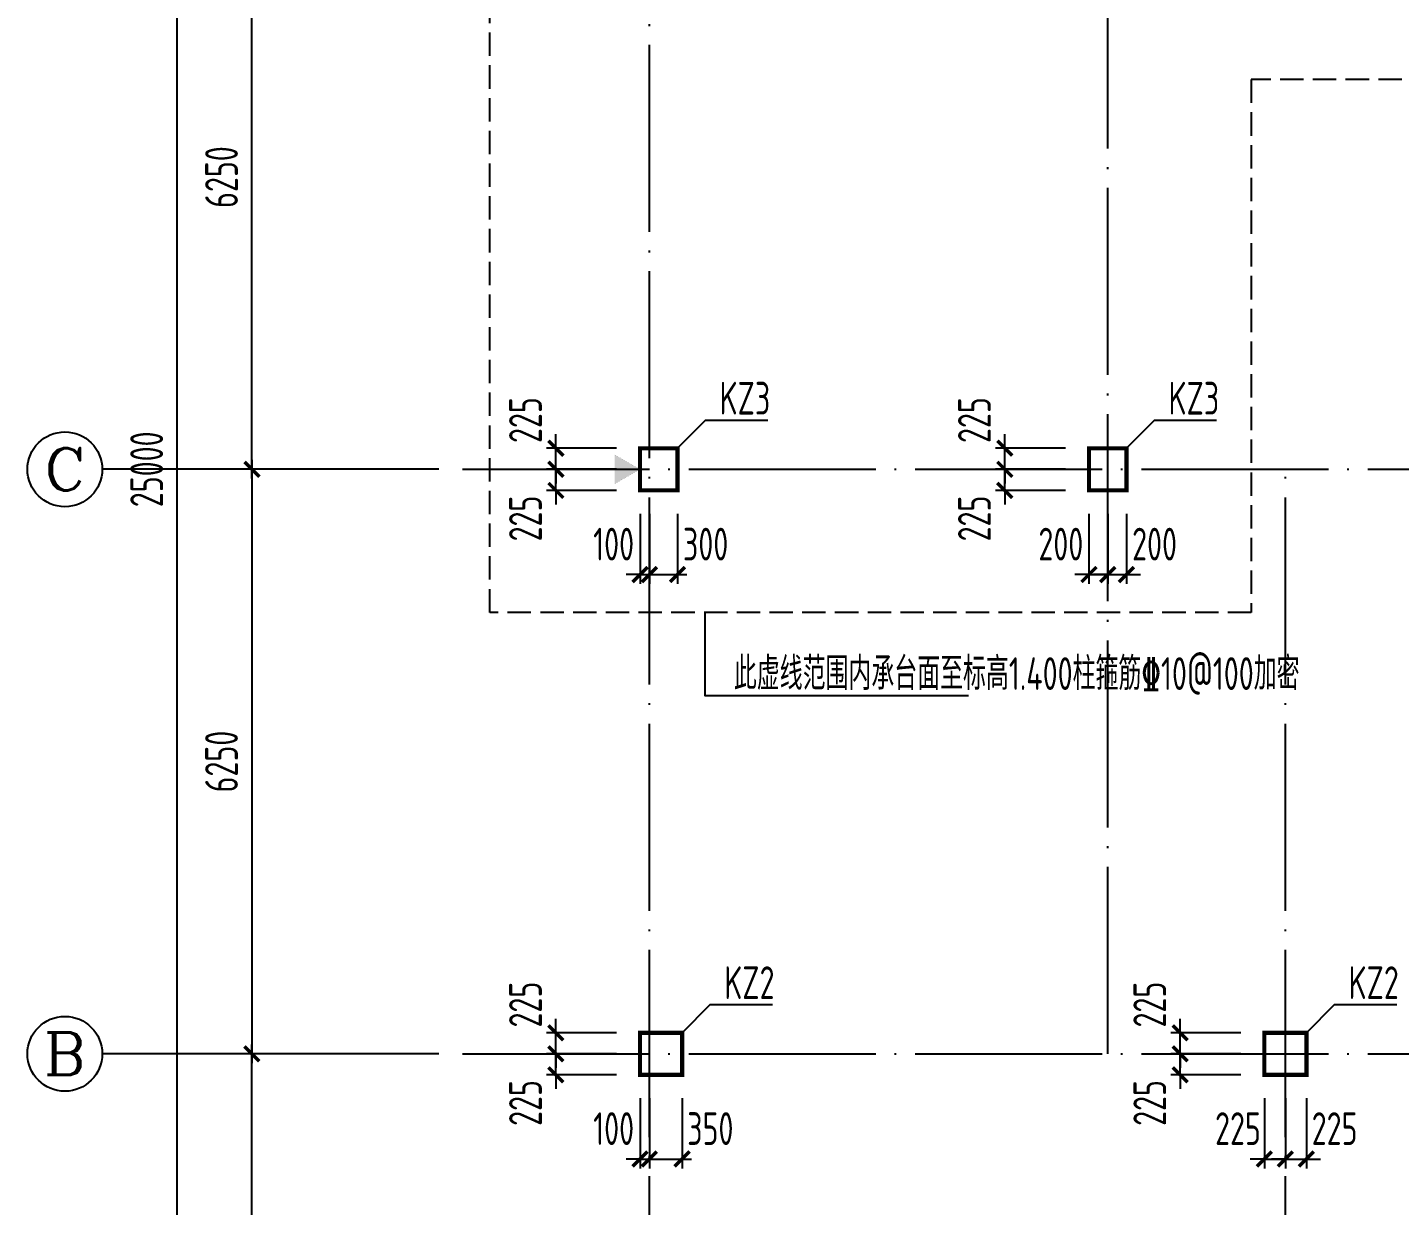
# Model space of a CAD drawing. Extents: x 287149 to 898857, y 100802 to 160212.
# Drawn here: x 613637 to 628308, y 115339 to 127937 of the extents above; entities that cross this region are included whole.
import ezdxf
from ezdxf.enums import TextEntityAlignment as Align

# ---------------------------------------------------------------- set-up
doc = ezdxf.new("R2010")
doc.units = 0
doc.header["$LTSCALE"] = 1000
doc.linetypes.add('DASH', pattern=[0.35, 0.25, -0.1])
doc.linetypes.add('DOTE', pattern=[2.42, 2, -0.2, 0.02, -0.2])
doc.layers.get('0').update_dxf_attribs({"linetype": 'CONTINUOUS'})
doc.layers.get('DEFPOINTS').update_dxf_attribs({"linetype": 'CONTINUOUS'})
for name, color, linetype in [('AXIS', 8, 'DOTE'), ('AXIS_DIM', 3, 'CONTINUOUS'), ('AXIS_TEXT', 3, 'CONTINUOUS'), ('COLU', 7, 'CONTINUOUS'), ('DIM', 3, 'CONTINUOUS'), ('SJSM', 150, 'CONTINUOUS'), ('TEXT', 7, 'CONTINUOUS')]:
    doc.layers.add(name, color=color, linetype=linetype)
doc.styles.add('_AXIS', font='complex.shx', dxfattribs={"bigfont": 'gbcbig.shx'})
doc.styles.add('COMPLEX', font='COMPLEX')
doc.styles.add('TSSD_Dimension', font='tssdeng.shx', dxfattribs={"width": 0.7, "bigfont": 'hztxt.shx'})
doc.styles.add('TSSD_Rein', font='tssdeng.shx', dxfattribs={"width": 0.7, "bigfont": 'hztxt.shx'})
doc.dimstyles.new('TSSD_100_100', dxfattribs={"dimtxt": 350, "dimasz": 150, "dimexe": 100, "dimexo": 250, "dimgap": 150, "dimtad": 1, "dimdec": 0, "dimzin": 0, "dimdsep": 46, "dimtxsty": 'TSSD_Dimension', "dimblk": 'ARCHTICK', "dimcen": 0, "dimdle": 100, "dimclrd": 3, "dimclre": 3, "dimclrt": 7, "dimadec": 0, "dimazin": 0, "dimtfac": 1, "dimtdec": 0, "dimtix": 1, "dimtmove": 2, "dimatfit": 3, "dimfxl": 100, "dimtolj": 1, "dimtzin": 0, "dimarcsym": 0})

# ---------------------------------------------------------------- blocks, each defined once
blk = doc.blocks.new('_ARCHTICK')
at = {"color": 0}
blk.add_lwpolyline([(-0.53033, -0.53033, 0.25, 0.25, 0), (0.53033, 0.53033, 0.5, 0.5, 0)], format="xyseb", dxfattribs=at)
blk = doc.blocks.new('*D95')
at = {"layer": 'AXIS_DIM', "color": 3, "lineweight": -2}
for p, q in [((618036.971394, 116961.708046), (615937.044864, 116961.708046)), ((616037.044864, 110711.708046), (616037.044864, 117061.708046)), ((618036.971394, 110811.708046), (615937.044864, 110811.708046))]:
    blk.add_line(p, q, dxfattribs=at)
at = {"layer": 'DEFPOINTS', "color": 0}
for p in [(616037.044864, 116961.708046), (618286.971394, 116961.708046), (618286.971394, 110811.708046)]:
    blk.add_point(p, dxfattribs=at)
at = {"layer": 'AXIS_DIM', "color": 3, "lineweight": -2, "xscale": 150, "yscale": 150, "zscale": 150}
for p, rotation in [((616037.044864, 116961.708046), 90), ((616037.044864, 110811.708046), 270)]:
    blk.add_blockref('_ARCHTICK', p, dxfattribs=dict(at, rotation=rotation))
at = {"layer": 'AXIS_DIM', "color": 7, "insert": (615712.044864, 113886.708046), "char_height": 350, "attachment_point": 5, "rotation": 90, "style": 'TSSD_Dimension'}
blk.add_mtext('\\A1;6150', dxfattribs=at)
blk = doc.blocks.new('*D96')
at = {"layer": 'AXIS_DIM', "color": 3, "lineweight": -2}
for p, q in [((616037.044864, 123311.708046), (616037.044864, 116861.708046)), ((618036.971394, 123211.708046), (615937.044864, 123211.708046)), ((618036.971394, 116961.708046), (615937.044864, 116961.708046))]:
    blk.add_line(p, q, dxfattribs=at)
at = {"layer": 'DEFPOINTS', "color": 0}
for p in [(618286.971394, 123211.708046), (616037.044864, 116961.708046), (618286.971394, 116961.708046)]:
    blk.add_point(p, dxfattribs=at)
at = {"layer": 'AXIS_DIM', "color": 3, "lineweight": -2, "xscale": 150, "yscale": 150, "zscale": 150}
for p, rotation in [((616037.044864, 123211.708046), 90), ((616037.044864, 116961.708046), 270)]:
    blk.add_blockref('_ARCHTICK', p, dxfattribs=dict(at, rotation=rotation))
at = {"layer": 'AXIS_DIM', "color": 7, "insert": (615712.044864, 120086.708046), "char_height": 350, "attachment_point": 5, "rotation": 90, "style": 'TSSD_Dimension'}
blk.add_mtext('\\A1;6250', dxfattribs=at)
blk = doc.blocks.new('*D99')
at = {"layer": 'AXIS_DIM', "color": 3, "lineweight": -2}
for p, q in [((618036.971394, 135711.708046), (615137.044864, 135711.708046)), ((615237.044864, 110611.708046), (615237.044864, 135811.708046)), ((618036.971394, 110711.708046), (615137.044864, 110711.708046))]:
    blk.add_line(p, q, dxfattribs=at)
at = {"layer": 'DEFPOINTS', "color": 0}
for p in [(615237.044864, 135711.708046), (618286.971394, 135711.708046), (618286.971394, 110711.708046)]:
    blk.add_point(p, dxfattribs=at)
at = {"layer": 'AXIS_DIM', "color": 3, "lineweight": -2, "xscale": 150, "yscale": 150, "zscale": 150}
for p, rotation in [((615237.044864, 135711.708046), 90), ((615237.044864, 110711.708046), 270)]:
    blk.add_blockref('_ARCHTICK', p, dxfattribs=dict(at, rotation=rotation))
at = {"layer": 'AXIS_DIM', "color": 7, "insert": (614912.044864, 123211.708046), "char_height": 350, "attachment_point": 5, "rotation": 90, "style": 'TSSD_Dimension'}
blk.add_mtext('\\A1;25000', dxfattribs=at)
blk = doc.blocks.new('_AXISO')
blk.add_circle((0, 0), 0.5)
at = {"layer": 'AXIS_TEXT', "style": 'COMPLEX', "width": 1.041667}
blk.add_attdef('A', text='', height=0.56, dxfattribs=at).set_placement((-0.25, -0.28), (0.25, -0.28), align=Align.FIT)
blk = doc.blocks.new('*D104')
at = {"layer": 'AXIS_DIM', "color": 3, "lineweight": -2}
for p, q in [((616037.044864, 123111.708046), (616037.044864, 129561.708046)), ((618036.971394, 129461.708046), (615937.044864, 129461.708046)), ((618036.971394, 123211.708046), (615937.044864, 123211.708046))]:
    blk.add_line(p, q, dxfattribs=at)
at = {"layer": 'DEFPOINTS', "color": 0}
for p in [(616037.044864, 129461.708046), (618286.971394, 129461.708046), (618286.971394, 123211.708046)]:
    blk.add_point(p, dxfattribs=at)
at = {"layer": 'AXIS_DIM', "color": 3, "lineweight": -2, "xscale": 150, "yscale": 150, "zscale": 150}
for p, rotation in [((616037.044864, 129461.708046), 90), ((616037.044864, 123211.708046), 270)]:
    blk.add_blockref('_ARCHTICK', p, dxfattribs=dict(at, rotation=rotation))
at = {"layer": 'AXIS_DIM', "color": 7, "insert": (615712.044864, 126336.708046), "char_height": 350, "attachment_point": 5, "rotation": 90, "style": 'TSSD_Dimension'}
blk.add_mtext('\\A1;6250', dxfattribs=at)
blk = doc.blocks.new('*D122')
at = {"layer": 'DEFPOINTS', "color": 0}
for p in [(620186.971394, 116736.708141), (620286.971394, 116736.708141), (620286.971394, 115836.708141)]:
    blk.add_point(p, dxfattribs=at)
at = {"layer": 'DIM', "color": 3, "lineweight": -2}
for p, q in [((620186.971394, 116486.708141), (620186.971394, 115736.708141)), ((620286.971394, 116486.708141), (620286.971394, 115736.708141)), ((620186.971394, 115836.708141), (620036.971394, 115836.708141)), ((620186.971394, 115836.708141), (620286.971394, 115836.708141)), ((620286.971394, 115836.708141), (620436.971394, 115836.708141))]:
    blk.add_line(p, q, dxfattribs=at)
at = {"layer": 'DIM', "color": 3, "lineweight": -2, "xscale": 150, "yscale": 150, "zscale": 150}
blk.add_blockref('_ARCHTICK', (620186.971394, 115836.708141), dxfattribs=at)
at = {"layer": 'DIM', "color": 3, "lineweight": -2, "xscale": 150, "yscale": 150, "zscale": 150, "rotation": 180}
blk.add_blockref('_ARCHTICK', (620286.971394, 115836.708141), dxfattribs=at)
at = {"layer": 'DIM', "color": 7, "insert": (619904.727804, 116161.708141), "char_height": 350, "attachment_point": 5, "style": 'TSSD_Dimension'}
blk.add_mtext('\\A1;100', dxfattribs=at)
blk = doc.blocks.new('*D123')
at = {"layer": 'DEFPOINTS', "color": 0}
for p in [(620286.971394, 116736.708141), (620636.971394, 116736.708141), (620636.971394, 115836.708141)]:
    blk.add_point(p, dxfattribs=at)
at = {"layer": 'DIM', "color": 3, "lineweight": -2}
for p, q in [((620286.971394, 116486.708141), (620286.971394, 115736.708141)), ((620636.971394, 116486.708141), (620636.971394, 115736.708141)), ((620186.971394, 115836.708141), (620736.971394, 115836.708141))]:
    blk.add_line(p, q, dxfattribs=at)
at = {"layer": 'DIM', "color": 3, "lineweight": -2, "xscale": 150, "yscale": 150, "zscale": 150, "rotation": 180}
blk.add_blockref('_ARCHTICK', (620286.971394, 115836.708141), dxfattribs=at)
at = {"layer": 'DIM', "color": 3, "lineweight": -2, "xscale": 150, "yscale": 150, "zscale": 150}
blk.add_blockref('_ARCHTICK', (620636.971394, 115836.708141), dxfattribs=at)
at = {"layer": 'DIM', "color": 7, "insert": (620938.061138, 116161.708141), "char_height": 350, "attachment_point": 5, "style": 'TSSD_Dimension'}
blk.add_mtext('\\A1;350', dxfattribs=at)
blk = doc.blocks.new('*D124')
at = {"layer": 'DEFPOINTS', "color": 0}
for p in [(619286.971394, 116961.708046), (620186.971394, 116961.708046), (620186.971394, 116736.708141)]:
    blk.add_point(p, dxfattribs=at)
at = {"layer": 'DIM', "color": 3, "lineweight": -2}
for p, q in [((619286.971394, 116961.708046), (619286.971394, 117111.708046)), ((619936.971394, 116961.708046), (619186.971394, 116961.708046)), ((619286.971394, 116736.708141), (619286.971394, 116961.708046)), ((619936.971394, 116736.708141), (619186.971394, 116736.708141)), ((619286.971394, 116736.708141), (619286.971394, 116586.708141))]:
    blk.add_line(p, q, dxfattribs=at)
at = {"layer": 'DIM', "color": 3, "lineweight": -2, "xscale": 150, "yscale": 150, "zscale": 150}
for p, rotation in [((619286.971394, 116961.708046), 270), ((619286.971394, 116736.708141), 90)]:
    blk.add_blockref('_ARCHTICK', p, dxfattribs=dict(at, rotation=rotation))
at = {"layer": 'DIM', "color": 7, "insert": (618961.971394, 116435.618398), "char_height": 350, "attachment_point": 5, "rotation": 90, "style": 'TSSD_Dimension'}
blk.add_mtext('\\A1;225', dxfattribs=at)
blk = doc.blocks.new('*D125')
at = {"layer": 'DEFPOINTS', "color": 0}
for p in [(619286.971394, 117186.70795), (620186.971394, 117186.70795), (620186.971394, 116961.708046)]:
    blk.add_point(p, dxfattribs=at)
at = {"layer": 'DIM', "color": 3, "lineweight": -2}
for p, q in [((619286.971394, 117186.70795), (619286.971394, 117336.70795)), ((619936.971394, 117186.70795), (619186.971394, 117186.70795)), ((619286.971394, 116961.708046), (619286.971394, 117186.70795)), ((619936.971394, 116961.708046), (619186.971394, 116961.708046)), ((619286.971394, 116961.708046), (619286.971394, 116811.708046))]:
    blk.add_line(p, q, dxfattribs=at)
at = {"layer": 'DIM', "color": 3, "lineweight": -2, "xscale": 150, "yscale": 150, "zscale": 150}
for p, rotation in [((619286.971394, 117186.70795), 270), ((619286.971394, 116961.708046), 90)]:
    blk.add_blockref('_ARCHTICK', p, dxfattribs=dict(at, rotation=rotation))
at = {"layer": 'DIM', "color": 7, "insert": (618961.971394, 117487.797694), "char_height": 350, "attachment_point": 5, "rotation": 90, "style": 'TSSD_Dimension'}
blk.add_mtext('\\A1;225', dxfattribs=at)
blk = doc.blocks.new('*D126')
at = {"layer": 'DEFPOINTS', "color": 0}
for p in [(626861.971394, 116736.708141), (627086.971394, 116736.708141), (627086.971394, 115836.708141)]:
    blk.add_point(p, dxfattribs=at)
at = {"layer": 'DIM', "color": 3, "lineweight": -2}
for p, q in [((626861.971394, 116486.708141), (626861.971394, 115736.708141)), ((627086.971394, 116486.708141), (627086.971394, 115736.708141)), ((626861.971394, 115836.708141), (626711.971394, 115836.708141)), ((626861.971394, 115836.708141), (627086.971394, 115836.708141)), ((627086.971394, 115836.708141), (627236.971394, 115836.708141))]:
    blk.add_line(p, q, dxfattribs=at)
at = {"layer": 'DIM', "color": 3, "lineweight": -2, "xscale": 150, "yscale": 150, "zscale": 150}
blk.add_blockref('_ARCHTICK', (626861.971394, 115836.708141), dxfattribs=at)
at = {"layer": 'DIM', "color": 3, "lineweight": -2, "xscale": 150, "yscale": 150, "zscale": 150, "rotation": 180}
blk.add_blockref('_ARCHTICK', (627086.971394, 115836.708141), dxfattribs=at)
at = {"layer": 'DIM', "color": 7, "insert": (626579.727804, 116161.708141), "char_height": 350, "attachment_point": 5, "style": 'TSSD_Dimension'}
blk.add_mtext('\\A1;225', dxfattribs=at)
blk = doc.blocks.new('*D127')
at = {"layer": 'DEFPOINTS', "color": 0}
for p in [(627086.971394, 116736.708141), (627311.971394, 116736.708141), (627311.971394, 115836.708141)]:
    blk.add_point(p, dxfattribs=at)
at = {"layer": 'DIM', "color": 3, "lineweight": -2}
for p, q in [((627086.971394, 116486.708141), (627086.971394, 115736.708141)), ((627311.971394, 116486.708141), (627311.971394, 115736.708141)), ((627086.971394, 115836.708141), (626936.971394, 115836.708141)), ((627086.971394, 115836.708141), (627311.971394, 115836.708141)), ((627311.971394, 115836.708141), (627461.971394, 115836.708141))]:
    blk.add_line(p, q, dxfattribs=at)
at = {"layer": 'DIM', "color": 3, "lineweight": -2, "xscale": 150, "yscale": 150, "zscale": 150}
blk.add_blockref('_ARCHTICK', (627086.971394, 115836.708141), dxfattribs=at)
at = {"layer": 'DIM', "color": 3, "lineweight": -2, "xscale": 150, "yscale": 150, "zscale": 150, "rotation": 180}
blk.add_blockref('_ARCHTICK', (627311.971394, 115836.708141), dxfattribs=at)
at = {"layer": 'DIM', "color": 7, "insert": (627613.061138, 116161.708141), "char_height": 350, "attachment_point": 5, "style": 'TSSD_Dimension'}
blk.add_mtext('\\A1;225', dxfattribs=at)
blk = doc.blocks.new('*D128')
at = {"layer": 'DEFPOINTS', "color": 0}
for p in [(625961.971394, 116961.708046), (626861.971394, 116961.708046), (626861.971394, 116736.708141)]:
    blk.add_point(p, dxfattribs=at)
at = {"layer": 'DIM', "color": 3, "lineweight": -2}
for p, q in [((625961.971394, 116961.708046), (625961.971394, 117111.708046)), ((626611.971394, 116961.708046), (625861.971394, 116961.708046)), ((625961.971394, 116736.708141), (625961.971394, 116961.708046)), ((626611.971394, 116736.708141), (625861.971394, 116736.708141)), ((625961.971394, 116736.708141), (625961.971394, 116586.708141))]:
    blk.add_line(p, q, dxfattribs=at)
at = {"layer": 'DIM', "color": 3, "lineweight": -2, "xscale": 150, "yscale": 150, "zscale": 150}
for p, rotation in [((625961.971394, 116961.708046), 270), ((625961.971394, 116736.708141), 90)]:
    blk.add_blockref('_ARCHTICK', p, dxfattribs=dict(at, rotation=rotation))
at = {"layer": 'DIM', "color": 7, "insert": (625636.971394, 116435.618398), "char_height": 350, "attachment_point": 5, "rotation": 90, "style": 'TSSD_Dimension'}
blk.add_mtext('\\A1;225', dxfattribs=at)
blk = doc.blocks.new('*D129')
at = {"layer": 'DEFPOINTS', "color": 0}
for p in [(625961.971394, 117186.70795), (626861.971394, 117186.70795), (626861.971394, 116961.708046)]:
    blk.add_point(p, dxfattribs=at)
at = {"layer": 'DIM', "color": 3, "lineweight": -2}
for p, q in [((625961.971394, 117186.70795), (625961.971394, 117336.70795)), ((626611.971394, 117186.70795), (625861.971394, 117186.70795)), ((625961.971394, 116961.708046), (625961.971394, 117186.70795)), ((626611.971394, 116961.708046), (625861.971394, 116961.708046)), ((625961.971394, 116961.708046), (625961.971394, 116811.708046))]:
    blk.add_line(p, q, dxfattribs=at)
at = {"layer": 'DIM', "color": 3, "lineweight": -2, "xscale": 150, "yscale": 150, "zscale": 150}
for p, rotation in [((625961.971394, 117186.70795), 270), ((625961.971394, 116961.708046), 90)]:
    blk.add_blockref('_ARCHTICK', p, dxfattribs=dict(at, rotation=rotation))
at = {"layer": 'DIM', "color": 7, "insert": (625636.971394, 117487.797694), "char_height": 350, "attachment_point": 5, "rotation": 90, "style": 'TSSD_Dimension'}
blk.add_mtext('\\A1;225', dxfattribs=at)
blk = doc.blocks.new('*D134')
at = {"layer": 'DEFPOINTS', "color": 0}
for p in [(620186.971394, 122986.708141), (620286.971394, 122986.708141), (620286.971394, 122086.708141)]:
    blk.add_point(p, dxfattribs=at)
at = {"layer": 'DIM', "color": 3, "lineweight": -2}
for p, q in [((620186.971394, 122736.708141), (620186.971394, 121986.708141)), ((620286.971394, 122736.708141), (620286.971394, 121986.708141)), ((620186.971394, 122086.708141), (620036.971394, 122086.708141)), ((620186.971394, 122086.708141), (620286.971394, 122086.708141)), ((620286.971394, 122086.708141), (620436.971394, 122086.708141))]:
    blk.add_line(p, q, dxfattribs=at)
at = {"layer": 'DIM', "color": 3, "lineweight": -2, "xscale": 150, "yscale": 150, "zscale": 150}
blk.add_blockref('_ARCHTICK', (620186.971394, 122086.708141), dxfattribs=at)
at = {"layer": 'DIM', "color": 3, "lineweight": -2, "xscale": 150, "yscale": 150, "zscale": 150, "rotation": 180}
blk.add_blockref('_ARCHTICK', (620286.971394, 122086.708141), dxfattribs=at)
at = {"layer": 'DIM', "color": 7, "insert": (619904.727804, 122411.708141), "char_height": 350, "attachment_point": 5, "style": 'TSSD_Dimension'}
blk.add_mtext('\\A1;100', dxfattribs=at)
blk = doc.blocks.new('*D135')
at = {"layer": 'DEFPOINTS', "color": 0}
for p in [(620286.971394, 122986.708141), (620586.971394, 122986.708141), (620586.971394, 122086.708141)]:
    blk.add_point(p, dxfattribs=at)
at = {"layer": 'DIM', "color": 3, "lineweight": -2}
for p, q in [((620286.971394, 122736.708141), (620286.971394, 121986.708141)), ((620586.971394, 122736.708141), (620586.971394, 121986.708141)), ((620186.971394, 122086.708141), (620686.971394, 122086.708141))]:
    blk.add_line(p, q, dxfattribs=at)
at = {"layer": 'DIM', "color": 3, "lineweight": -2, "xscale": 150, "yscale": 150, "zscale": 150, "rotation": 180}
blk.add_blockref('_ARCHTICK', (620286.971394, 122086.708141), dxfattribs=at)
at = {"layer": 'DIM', "color": 3, "lineweight": -2, "xscale": 150, "yscale": 150, "zscale": 150}
blk.add_blockref('_ARCHTICK', (620586.971394, 122086.708141), dxfattribs=at)
at = {"layer": 'DIM', "color": 7, "insert": (620888.061138, 122411.708141), "char_height": 350, "attachment_point": 5, "style": 'TSSD_Dimension'}
blk.add_mtext('\\A1;300', dxfattribs=at)
blk = doc.blocks.new('*D136')
at = {"layer": 'DEFPOINTS', "color": 0}
for p in [(619286.971394, 123211.708046), (620186.971394, 123211.708046), (620186.971394, 122986.708141)]:
    blk.add_point(p, dxfattribs=at)
at = {"layer": 'DIM', "color": 3, "lineweight": -2}
for p, q in [((619286.971394, 123211.708046), (619286.971394, 123361.708046)), ((619936.971394, 123211.708046), (619186.971394, 123211.708046)), ((619286.971394, 122986.708141), (619286.971394, 123211.708046)), ((619936.971394, 122986.708141), (619186.971394, 122986.708141)), ((619286.971394, 122986.708141), (619286.971394, 122836.708141))]:
    blk.add_line(p, q, dxfattribs=at)
at = {"layer": 'DIM', "color": 3, "lineweight": -2, "xscale": 150, "yscale": 150, "zscale": 150}
for p, rotation in [((619286.971394, 123211.708046), 270), ((619286.971394, 122986.708141), 90)]:
    blk.add_blockref('_ARCHTICK', p, dxfattribs=dict(at, rotation=rotation))
at = {"layer": 'DIM', "color": 7, "insert": (618961.971394, 122685.618398), "char_height": 350, "attachment_point": 5, "rotation": 90, "style": 'TSSD_Dimension'}
blk.add_mtext('\\A1;225', dxfattribs=at)
blk = doc.blocks.new('*D137')
at = {"layer": 'DEFPOINTS', "color": 0}
for p in [(619286.971394, 123436.70795), (620186.971394, 123436.70795), (620186.971394, 123211.708046)]:
    blk.add_point(p, dxfattribs=at)
at = {"layer": 'DIM', "color": 3, "lineweight": -2}
for p, q in [((619286.971394, 123436.70795), (619286.971394, 123586.70795)), ((619936.971394, 123436.70795), (619186.971394, 123436.70795)), ((619286.971394, 123211.708046), (619286.971394, 123436.70795)), ((619936.971394, 123211.708046), (619186.971394, 123211.708046)), ((619286.971394, 123211.708046), (619286.971394, 123061.708046))]:
    blk.add_line(p, q, dxfattribs=at)
at = {"layer": 'DIM', "color": 3, "lineweight": -2, "xscale": 150, "yscale": 150, "zscale": 150}
for p, rotation in [((619286.971394, 123436.70795), 270), ((619286.971394, 123211.708046), 90)]:
    blk.add_blockref('_ARCHTICK', p, dxfattribs=dict(at, rotation=rotation))
at = {"layer": 'DIM', "color": 7, "insert": (618961.971394, 123737.797694), "char_height": 350, "attachment_point": 5, "rotation": 90, "style": 'TSSD_Dimension'}
blk.add_mtext('\\A1;225', dxfattribs=at)
blk = doc.blocks.new('*D138')
at = {"layer": 'DEFPOINTS', "color": 0}
for p in [(624986.971394, 122986.708141), (625186.971394, 122986.708141), (625186.971394, 122086.708141)]:
    blk.add_point(p, dxfattribs=at)
at = {"layer": 'DIM', "color": 3, "lineweight": -2}
for p, q in [((624986.971394, 122736.708141), (624986.971394, 121986.708141)), ((625186.971394, 122736.708141), (625186.971394, 121986.708141)), ((624986.971394, 122086.708141), (624836.971394, 122086.708141)), ((624986.971394, 122086.708141), (625186.971394, 122086.708141)), ((625186.971394, 122086.708141), (625336.971394, 122086.708141))]:
    blk.add_line(p, q, dxfattribs=at)
at = {"layer": 'DIM', "color": 3, "lineweight": -2, "xscale": 150, "yscale": 150, "zscale": 150}
blk.add_blockref('_ARCHTICK', (624986.971394, 122086.708141), dxfattribs=at)
at = {"layer": 'DIM', "color": 3, "lineweight": -2, "xscale": 150, "yscale": 150, "zscale": 150, "rotation": 180}
blk.add_blockref('_ARCHTICK', (625186.971394, 122086.708141), dxfattribs=at)
at = {"layer": 'DIM', "color": 7, "insert": (624685.88165, 122411.708141), "char_height": 350, "attachment_point": 5, "style": 'TSSD_Dimension'}
blk.add_mtext('\\A1;200', dxfattribs=at)
blk = doc.blocks.new('*D139')
at = {"layer": 'DEFPOINTS', "color": 0}
for p in [(625186.971394, 122986.708141), (625386.971394, 122986.708141), (625386.971394, 122086.708141)]:
    blk.add_point(p, dxfattribs=at)
at = {"layer": 'DIM', "color": 3, "lineweight": -2}
for p, q in [((625186.971394, 122736.708141), (625186.971394, 121986.708141)), ((625386.971394, 122736.708141), (625386.971394, 121986.708141)), ((625186.971394, 122086.708141), (625036.971394, 122086.708141)), ((625186.971394, 122086.708141), (625386.971394, 122086.708141)), ((625386.971394, 122086.708141), (625536.971394, 122086.708141))]:
    blk.add_line(p, q, dxfattribs=at)
at = {"layer": 'DIM', "color": 3, "lineweight": -2, "xscale": 150, "yscale": 150, "zscale": 150}
blk.add_blockref('_ARCHTICK', (625186.971394, 122086.708141), dxfattribs=at)
at = {"layer": 'DIM', "color": 3, "lineweight": -2, "xscale": 150, "yscale": 150, "zscale": 150, "rotation": 180}
blk.add_blockref('_ARCHTICK', (625386.971394, 122086.708141), dxfattribs=at)
at = {"layer": 'DIM', "color": 7, "insert": (625688.061138, 122411.708141), "char_height": 350, "attachment_point": 5, "style": 'TSSD_Dimension'}
blk.add_mtext('\\A1;200', dxfattribs=at)
blk = doc.blocks.new('*D140')
at = {"layer": 'DEFPOINTS', "color": 0}
for p in [(624086.971394, 123211.708046), (624986.971394, 123211.708046), (624986.971394, 122986.708141)]:
    blk.add_point(p, dxfattribs=at)
at = {"layer": 'DIM', "color": 3, "lineweight": -2}
for p, q in [((624086.971394, 123211.708046), (624086.971394, 123361.708046)), ((624736.971394, 123211.708046), (623986.971394, 123211.708046)), ((624086.971394, 122986.708141), (624086.971394, 123211.708046)), ((624736.971394, 122986.708141), (623986.971394, 122986.708141)), ((624086.971394, 122986.708141), (624086.971394, 122836.708141))]:
    blk.add_line(p, q, dxfattribs=at)
at = {"layer": 'DIM', "color": 3, "lineweight": -2, "xscale": 150, "yscale": 150, "zscale": 150}
for p, rotation in [((624086.971394, 123211.708046), 270), ((624086.971394, 122986.708141), 90)]:
    blk.add_blockref('_ARCHTICK', p, dxfattribs=dict(at, rotation=rotation))
at = {"layer": 'DIM', "color": 7, "insert": (623761.971394, 122685.618398), "char_height": 350, "attachment_point": 5, "rotation": 90, "style": 'TSSD_Dimension'}
blk.add_mtext('\\A1;225', dxfattribs=at)
blk = doc.blocks.new('*D141')
at = {"layer": 'DEFPOINTS', "color": 0}
for p in [(624086.971394, 123436.70795), (624986.971394, 123436.70795), (624986.971394, 123211.708046)]:
    blk.add_point(p, dxfattribs=at)
at = {"layer": 'DIM', "color": 3, "lineweight": -2}
for p, q in [((624086.971394, 123436.70795), (624086.971394, 123586.70795)), ((624736.971394, 123436.70795), (623986.971394, 123436.70795)), ((624086.971394, 123211.708046), (624086.971394, 123436.70795)), ((624736.971394, 123211.708046), (623986.971394, 123211.708046)), ((624086.971394, 123211.708046), (624086.971394, 123061.708046))]:
    blk.add_line(p, q, dxfattribs=at)
at = {"layer": 'DIM', "color": 3, "lineweight": -2, "xscale": 150, "yscale": 150, "zscale": 150}
for p, rotation in [((624086.971394, 123436.70795), 270), ((624086.971394, 123211.708046), 90)]:
    blk.add_blockref('_ARCHTICK', p, dxfattribs=dict(at, rotation=rotation))
at = {"layer": 'DIM', "color": 7, "insert": (623761.971394, 123737.797694), "char_height": 350, "attachment_point": 5, "rotation": 90, "style": 'TSSD_Dimension'}
blk.add_mtext('\\A1;225', dxfattribs=at)

msp = doc.modelspace()

# ---------------------------------------------------------------- hatches: boundary and pattern name
at = {"layer": 'SJSM', "linetype": 'Continuous'}
msp.add_hatch(color=1, dxfattribs=at).paths.add_polyline_path([(619915.467, 123054.955), (619915.467, 123368.461), (620186.971, 123211.708)])

# ---------------------------------------------------------------- linework, layer by layer
at = {"layer": 'AXIS'}
for p, q in [((620286.971, 108811.708), (620286.971, 137111.708)), ((625186.971, 116961.708), (625186.971, 137111.708)), ((618286.971, 123211.708), (632086.971, 123211.708)), ((627086.971, 108811.708), (627086.971, 123211.708)), ((618286.971, 116961.708), (632086.971, 116961.708))]:
    msp.add_line(p, q, dxfattribs=at)
at = {"layer": 'AXIS_TEXT'}
for p, q in [((618036.971, 123211.708), (614437.045, 123211.708)), ((617536.971, 116961.708), (614437.045, 116961.708))]:
    msp.add_line(p, q, dxfattribs=at)
at = {"layer": 'COLU', "ltscale": 0.01, "const_width": 45}
for points in [[(620586.971, 122986.708), (620586.971, 123436.708), (620186.971, 123436.708), (620186.971, 122986.708)], [(625386.971, 122986.708), (625386.971, 123436.708), (624986.971, 123436.708), (624986.971, 122986.708)], [(620636.971, 116736.708), (620636.971, 117186.708), (620186.971, 117186.708), (620186.971, 116736.708)], [(627311.971, 116736.708), (627311.971, 117186.708), (626861.971, 117186.708), (626861.971, 116736.708)]]:
    msp.add_lwpolyline(points, close=True, dxfattribs=at)
at = {"layer": 'SJSM', "color": 1, "linetype": 'Continuous', "const_width": 0.5}
msp.add_lwpolyline([(619915.467, 123368.461), (619915.467, 123054.955), (620186.971, 123211.708)], close=True, dxfattribs=at)
at = {"layer": 'TEXT', "linetype": 'DASH'}
msp.add_lwpolyline([(626720.962, 127379.312), (626720.962, 121681.821), (618581.365, 121681.821), (618581.365, 136848.737), (631481.024, 136848.737), (631481.024, 127379.312), (626720.962, 127379.312)], close=True, dxfattribs=at)
at = {"layer": 'TEXT'}
for points in [[(620586.971, 123436.708), (620886.971, 123737.129), (621551.836, 123737.129)], [(625386.971, 123436.708), (625686.971, 123737.129), (626351.836, 123737.129)], [(620879.584, 121681.821), (620879.584, 120792.259), (623700.3, 120792.259)], [(620636.971, 117186.708), (620936.971, 117487.129), (621601.836, 117487.129)], [(627311.971, 117186.708), (627611.971, 117487.129), (628276.836, 117487.129)]]:
    msp.add_lwpolyline(points, dxfattribs=at)

# ---------------------------------------------------------------- block references
at = {"layer": 'AXIS_TEXT'}
ref = msp.add_blockref('_AXISO', (614037.045, 123211.708), dxfattribs=dict(at, xscale=800, yscale=800, zscale=800))
ref.add_attrib('A', 'C', dxfattribs={"height": 452.548, "style": '_AXIS', "width": 1.4}).set_placement((613810.771, 122985.434), (614263.319, 122985.434), align=Align.FIT)
ref = msp.add_blockref('_AXISO', (614037.045, 116961.708), dxfattribs=dict(at, xscale=800, yscale=800, zscale=800))
ref.add_attrib('A', 'B', dxfattribs={"height": 452.548, "style": '_AXIS', "width": 1.235294}).set_placement((613810.771, 116735.434), (614263.319, 116735.434), align=Align.FIT)

# ---------------------------------------------------------------- texts
at = {"layer": 'TEXT', "style": 'TSSD_Rein', "width": 0.7}
for s, p in [('KZ3', (621037.135, 123797.129)), ('KZ3', (625837.135, 123797.129)), ('此虚线范围内承台面至标高1.400柱箍筋%%13210@100加密', (621190.299, 120852.259)), ('KZ2', (621087.135, 117547.129)), ('KZ2', (627762.135, 117547.129))]:
    msp.add_text(s, height=350, dxfattribs=at).set_placement(p)

# ---------------------------------------------------------------- dimensions: what is measured, and where the dimension line sits
at = {"layer": 'AXIS_DIM'}
for p1, p2, distance, picture, middle in [((618286.971, 110711.708), (618286.971, 135711.708), 3049.927, '*D99', (614912.045, 123211.708)), ((618286.971, 123211.708), (618286.971, 129461.708), 2249.927, '*D104', (615712.045, 126336.708)), ((618286.971, 123211.708), (618286.971, 116961.708), -2249.927, '*D96', (615712.045, 120086.708)), ((618286.971, 110811.708), (618286.971, 116961.708), 2249.927, '*D95', (615712.045, 113886.708))]:
    dim = msp.add_aligned_dim(p1=p1, p2=p2, distance=distance, dimstyle='TSSD_100_100', dxfattribs=at)
    dim.commit()
    dim.dimension.update_dxf_attribs({"geometry": picture, "text_midpoint": middle})
at = {"layer": 'DIM'}
for base, p1, p2, picture, middle in [((619286.971, 123436.708), (620186.971, 123211.708), (620186.971, 123436.708), '*D137', (618961.971, 123737.798)), ((624086.971, 123436.708), (624986.971, 123211.708), (624986.971, 123436.708), '*D141', (623761.971, 123737.798)), ((619286.971, 123211.708), (620186.971, 122986.708), (620186.971, 123211.708), '*D136', (618961.971, 122685.618)), ((624086.971, 123211.708), (624986.971, 122986.708), (624986.971, 123211.708), '*D140', (623761.971, 122685.618)), ((619286.971, 117186.708), (620186.971, 116961.708), (620186.971, 117186.708), '*D125', (618961.971, 117487.798)), ((625961.971, 117186.708), (626861.971, 116961.708), (626861.971, 117186.708), '*D129', (625636.971, 117487.798)), ((619286.971, 116961.708), (620186.971, 116736.708), (620186.971, 116961.708), '*D124', (618961.971, 116435.618)), ((625961.971, 116961.708), (626861.971, 116736.708), (626861.971, 116961.708), '*D128', (625636.971, 116435.618))]:
    dim = msp.add_linear_dim(base=base, p1=p1, p2=p2, angle=90, dimstyle='TSSD_100_100', dxfattribs=at)
    dim.commit()
    dim.dimension.update_dxf_attribs({"geometry": picture, "text_midpoint": middle, "dimtype": 160})
for base, p1, p2, picture, middle in [((620286.971, 122086.708), (620186.971, 122986.708), (620286.971, 122986.708), '*D134', (619904.728, 122411.708)), ((620586.971, 122086.708), (620286.971, 122986.708), (620586.971, 122986.708), '*D135', (620888.061, 122411.708)), ((625186.971, 122086.708), (624986.971, 122986.708), (625186.971, 122986.708), '*D138', (624685.882, 122411.708)), ((625386.971, 122086.708), (625186.971, 122986.708), (625386.971, 122986.708), '*D139', (625688.061, 122411.708)), ((620286.971, 115836.708), (620186.971, 116736.708), (620286.971, 116736.708), '*D122', (619904.728, 116161.708)), ((620636.971, 115836.708), (620286.971, 116736.708), (620636.971, 116736.708), '*D123', (620938.061, 116161.708)), ((627086.971, 115836.708), (626861.971, 116736.708), (627086.971, 116736.708), '*D126', (626579.728, 116161.708)), ((627311.971, 115836.708), (627086.971, 116736.708), (627311.971, 116736.708), '*D127', (627613.061, 116161.708))]:
    dim = msp.add_linear_dim(base=base, p1=p1, p2=p2, dimstyle='TSSD_100_100', dxfattribs=at)
    dim.commit()
    dim.dimension.update_dxf_attribs({"geometry": picture, "text_midpoint": middle, "dimtype": 160})

doc.saveas('drawing.dxf')
